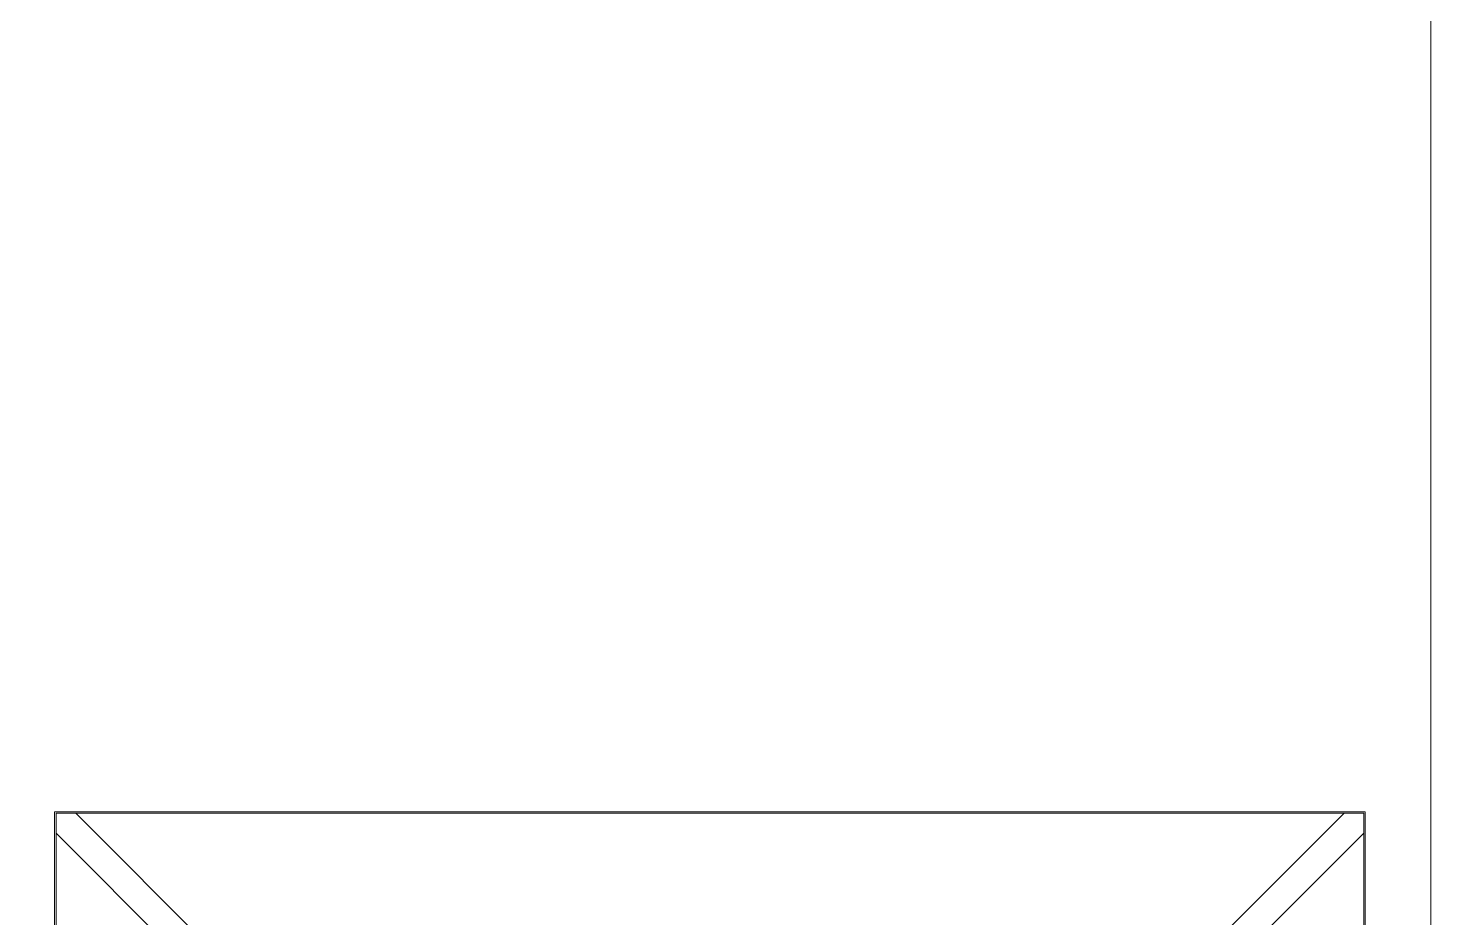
# Model space of a CAD drawing. Header units: millimetres. Extents: x 962 to 241049, y -15958 to 84407.
# Drawn here: x 156642 to 157712, y 16156 to 16835 of the extents above; entities that cross this region are included whole.
import ezdxf

# ---------------------------------------------------------------- set-up
doc = ezdxf.new("R2010")
doc.units = ezdxf.units.MM
doc.layers.add('G-IMPT', color=8, linetype='Continuous', lineweight=9)
doc.layers.add('M-EQPM', color=50, linetype='Continuous', lineweight=9)

# ---------------------------------------------------------------- blocks, each defined once
blk = doc.blocks.new('TKTC_NAP THAM BE XLNT_260130 - TKTC_XREF_260130_NAP THAM BE XLNT_dwg_NAP THAM-3399787-TKCS_MB TẦNG 1')
at = {"layer": 'G-IMPT'}
for p, q in [((584817.4, -154748.9), (584608.8, -154540.3)), ((585367.8, -154748.9), (585576.3, -154540.3)), ((584593.7, -154555.4), (584802.3, -154764)), ((585591.4, -154555.4), (585382.9, -154764))]:
    blk.add_line(p, q, dxfattribs=at)
at = {"layer": 'G-IMPT', "flags": 128}
for points in [[(584592.6, -155539.2), (585592.6, -155539.2), (585592.6, -154539.2), (584592.6, -154539.2)], [(585591.4, -154540.3), (584593.7, -154540.3), (584593.7, -155538), (585591.4, -155538)]]:
    blk.add_lwpolyline(points, close=True, dxfattribs=at)
blk = doc.blocks.new('TKTC_NAP THAM BE XLNT_260130 - TKTC_XREF_260130_NAP THAM BE XLNT_dwg-3399784-TKCS_MB TẦNG 1')
at = {"layer": 'G-IMPT', "flags": 128}
blk.add_lwpolyline([(90078.1, 19937.9), (91777.7, 19937.9), (91777.7, 14387.9), (90078.1, 14387.9)], close=True, dxfattribs=at)
at = {"extrusion": (0, 0, -1), "zscale": -1}
blk.add_blockref('TKTC_NAP THAM BE XLNT_260130 - TKTC_XREF_260130_NAP THAM BE XLNT_dwg_NAP THAM-3399787-TKCS_MB TẦNG 1', (-676320.3, 169927.1), dxfattribs=at)
blk = doc.blocks.new('TKTC_NAP THAM BE XLNT_260130 - NẮP THĂM BỂ XLNT-2335565-TKCS_MB TẦNG 1')
blk.add_blockref('TKTC_NAP THAM BE XLNT_260130 - TKTC_XREF_260130_NAP THAM BE XLNT_dwg-3399784-TKCS_MB TẦNG 1', (-83427.6, -14087.9))

msp = doc.modelspace()

# ---------------------------------------------------------------- block references
at = {"layer": 'M-EQPM'}
msp.add_blockref('TKTC_NAP THAM BE XLNT_260130 - NẮP THĂM BỂ XLNT-2335565-TKCS_MB TẦNG 1', (149361.6, 14936.6), dxfattribs=at)

doc.saveas('drawing.dxf')
